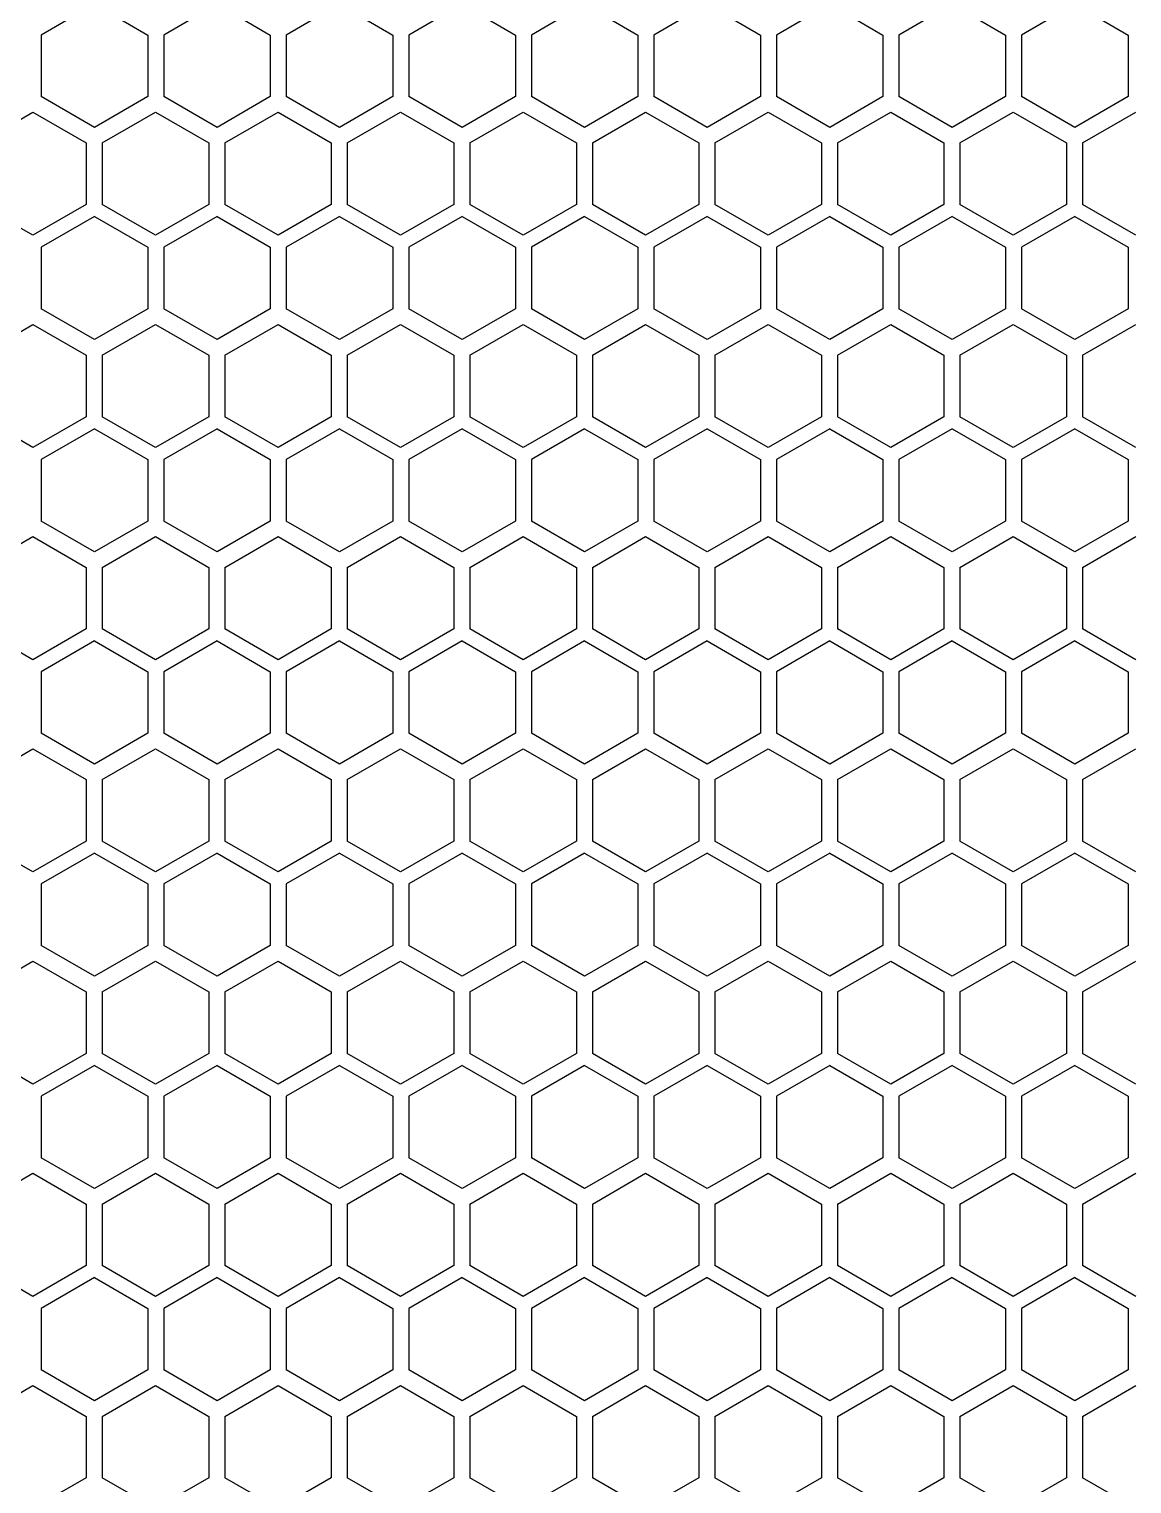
# Model space of a CAD drawing. Extents: x 61367 to 140945, y -1257 to 25588.
# Drawn here: x 70898 to 70980.8, y 15887.5 to 15996.7 of the extents above; entities that cross this region are included whole.
import ezdxf

# ---------------------------------------------------------------- set-up
doc = ezdxf.new("R2010")
doc.units = 0
doc.header["$MEASUREMENT"] = 0
doc.layers.get('0').update_dxf_attribs({"linetype": 'CONTINUOUS'})
doc.layers.add('4215-0412-2_0', color=7, linetype='CONTINUOUS')

# ---------------------------------------------------------------- blocks, each defined once
blk = doc.blocks.new('ERGRTHTHRT')
at = {"layer": '4215-0412-2_0', "color": 7, "linetype": 'Continuous'}
for p, q in [((-37616.3, -67695.06), (-37620.3, -67697.37)), ((-37616.3, -67695.06), (-37612.3, -67697.37)), ((-37607.1, -67695.06), (-37611.1, -67697.37)), ((-37607.1, -67695.06), (-37603.1, -67697.37)), ((-37597.9, -67695.06), (-37601.9, -67697.37)), ((-37597.9, -67695.06), (-37593.9, -67697.37)), ((-37588.7, -67695.06), (-37592.7, -67697.37)), ((-37588.7, -67695.06), (-37584.7, -67697.37)), ((-37579.5, -67695.06), (-37583.5, -67697.37)), ((-37579.5, -67695.06), (-37575.5, -67697.37)), ((-37570.3, -67695.06), (-37574.3, -67697.37)), ((-37570.3, -67695.06), (-37566.3, -67697.37)), ((-37561.1, -67695.06), (-37565.1, -67697.37)), ((-37561.1, -67695.06), (-37557.1, -67697.37)), ((-37551.9, -67695.06), (-37555.9, -67697.37)), ((-37551.9, -67695.06), (-37547.9, -67697.37)), ((-37542.7, -67695.06), (-37546.7, -67697.37)), ((-37542.7, -67695.06), (-37538.7, -67697.37)), ((-37620.3, -67697.37), (-37620.3, -67701.99)), ((-37612.3, -67697.37), (-37612.3, -67701.99)), ((-37611.1, -67697.37), (-37611.1, -67701.99)), ((-37603.1, -67697.37), (-37603.1, -67701.99)), ((-37601.9, -67697.37), (-37601.9, -67701.99)), ((-37593.9, -67697.37), (-37593.9, -67701.99)), ((-37592.7, -67697.37), (-37592.7, -67701.99)), ((-37584.7, -67697.37), (-37584.7, -67701.99)), ((-37583.5, -67697.37), (-37583.5, -67701.99)), ((-37575.5, -67697.37), (-37575.5, -67701.99)), ((-37574.3, -67697.37), (-37574.3, -67701.99)), ((-37566.3, -67697.37), (-37566.3, -67701.99)), ((-37565.1, -67697.37), (-37565.1, -67701.99)), ((-37557.1, -67697.37), (-37557.1, -67701.99)), ((-37555.9, -67697.37), (-37555.9, -67701.99)), ((-37547.9, -67697.37), (-37547.9, -67701.99)), ((-37546.7, -67697.37), (-37546.7, -67701.99)), ((-37538.7, -67697.37), (-37538.7, -67701.99)), ((-37616.3, -67704.3), (-37620.3, -67701.99)), ((-37612.3, -67701.99), (-37616.3, -67704.3)), ((-37607.1, -67704.3), (-37611.1, -67701.99)), ((-37603.1, -67701.99), (-37607.1, -67704.3)), ((-37597.9, -67704.3), (-37601.9, -67701.99)), ((-37593.9, -67701.99), (-37597.9, -67704.3)), ((-37588.7, -67704.3), (-37592.7, -67701.99)), ((-37584.7, -67701.99), (-37588.7, -67704.3)), ((-37579.5, -67704.3), (-37583.5, -67701.99)), ((-37575.5, -67701.99), (-37579.5, -67704.3)), ((-37570.3, -67704.3), (-37574.3, -67701.99)), ((-37566.3, -67701.99), (-37570.3, -67704.3)), ((-37561.1, -67704.3), (-37565.1, -67701.99)), ((-37557.1, -67701.99), (-37561.1, -67704.3)), ((-37551.9, -67704.3), (-37555.9, -67701.99)), ((-37547.9, -67701.99), (-37551.9, -67704.3)), ((-37542.7, -67704.3), (-37546.7, -67701.99)), ((-37538.7, -67701.99), (-37542.7, -67704.3)), ((-37624.92, -67705.47), (-37620.92, -67703.16)), ((-37620.92, -67703.16), (-37616.92, -67705.47)), ((-37615.72, -67705.47), (-37611.72, -67703.16)), ((-37611.72, -67703.16), (-37607.72, -67705.47)), ((-37606.52, -67705.47), (-37602.52, -67703.16)), ((-37602.52, -67703.16), (-37598.52, -67705.47)), ((-37597.32, -67705.47), (-37593.32, -67703.16)), ((-37593.32, -67703.16), (-37589.32, -67705.47)), ((-37588.12, -67705.47), (-37584.12, -67703.16)), ((-37584.12, -67703.16), (-37580.12, -67705.47)), ((-37578.92, -67705.47), (-37574.92, -67703.16)), ((-37574.92, -67703.16), (-37570.92, -67705.47)), ((-37569.72, -67705.47), (-37565.72, -67703.16)), ((-37565.72, -67703.16), (-37561.72, -67705.47)), ((-37560.52, -67705.47), (-37556.52, -67703.16)), ((-37556.52, -67703.16), (-37552.52, -67705.47)), ((-37551.32, -67705.47), (-37547.32, -67703.16)), ((-37547.32, -67703.16), (-37543.32, -67705.47)), ((-37542.12, -67705.47), (-37538.12, -67703.16)), ((-37616.92, -67705.47), (-37616.92, -67710.09)), ((-37615.72, -67705.47), (-37615.72, -67710.09)), ((-37607.72, -67705.47), (-37607.72, -67710.09)), ((-37606.52, -67705.47), (-37606.52, -67710.09)), ((-37598.52, -67705.47), (-37598.52, -67710.09)), ((-37597.32, -67705.47), (-37597.32, -67710.09)), ((-37589.32, -67705.47), (-37589.32, -67710.09)), ((-37588.12, -67705.47), (-37588.12, -67710.09)), ((-37580.12, -67705.47), (-37580.12, -67710.09)), ((-37578.92, -67705.47), (-37578.92, -67710.09)), ((-37570.92, -67705.47), (-37570.92, -67710.09)), ((-37569.72, -67705.47), (-37569.72, -67710.09)), ((-37561.72, -67705.47), (-37561.72, -67710.09)), ((-37560.52, -67705.47), (-37560.52, -67710.09)), ((-37552.52, -67705.47), (-37552.52, -67710.09)), ((-37551.32, -67705.47), (-37551.32, -67710.09)), ((-37543.32, -67705.47), (-37543.32, -67710.09)), ((-37542.12, -67705.47), (-37542.12, -67710.09)), ((-37620.92, -67712.4), (-37624.92, -67710.09)), ((-37616.92, -67710.09), (-37620.92, -67712.4)), ((-37611.72, -67712.4), (-37615.72, -67710.09)), ((-37607.72, -67710.09), (-37611.72, -67712.4)), ((-37602.52, -67712.4), (-37606.52, -67710.09)), ((-37598.52, -67710.09), (-37602.52, -67712.4)), ((-37593.32, -67712.4), (-37597.32, -67710.09)), ((-37589.32, -67710.09), (-37593.32, -67712.4)), ((-37584.12, -67712.4), (-37588.12, -67710.09)), ((-37580.12, -67710.09), (-37584.12, -67712.4)), ((-37574.92, -67712.4), (-37578.92, -67710.09)), ((-37570.92, -67710.09), (-37574.92, -67712.4)), ((-37565.72, -67712.4), (-37569.72, -67710.09)), ((-37561.72, -67710.09), (-37565.72, -67712.4)), ((-37556.52, -67712.4), (-37560.52, -67710.09)), ((-37552.52, -67710.09), (-37556.52, -67712.4)), ((-37547.32, -67712.4), (-37551.32, -67710.09)), ((-37543.32, -67710.09), (-37547.32, -67712.4)), ((-37538.12, -67712.4), (-37542.12, -67710.09)), ((-37616.3, -67710.99), (-37620.3, -67713.3)), ((-37616.3, -67710.99), (-37612.3, -67713.3)), ((-37607.1, -67710.99), (-37611.1, -67713.3)), ((-37607.1, -67710.99), (-37603.1, -67713.3)), ((-37597.9, -67710.99), (-37601.9, -67713.3)), ((-37597.9, -67710.99), (-37593.9, -67713.3)), ((-37588.7, -67710.99), (-37592.7, -67713.3)), ((-37588.7, -67710.99), (-37584.7, -67713.3)), ((-37579.5, -67710.99), (-37583.5, -67713.3)), ((-37579.5, -67710.99), (-37575.5, -67713.3)), ((-37570.3, -67710.99), (-37574.3, -67713.3)), ((-37570.3, -67710.99), (-37566.3, -67713.3)), ((-37561.1, -67710.99), (-37565.1, -67713.3)), ((-37561.1, -67710.99), (-37557.1, -67713.3)), ((-37551.9, -67710.99), (-37555.9, -67713.3)), ((-37551.9, -67710.99), (-37547.9, -67713.3)), ((-37542.7, -67710.99), (-37546.7, -67713.3)), ((-37542.7, -67710.99), (-37538.7, -67713.3)), ((-37620.3, -67713.3), (-37620.3, -67717.92)), ((-37612.3, -67713.3), (-37612.3, -67717.92)), ((-37611.1, -67713.3), (-37611.1, -67717.92)), ((-37603.1, -67713.3), (-37603.1, -67717.92)), ((-37601.9, -67713.3), (-37601.9, -67717.92)), ((-37593.9, -67713.3), (-37593.9, -67717.92)), ((-37592.7, -67713.3), (-37592.7, -67717.92)), ((-37584.7, -67713.3), (-37584.7, -67717.92)), ((-37583.5, -67713.3), (-37583.5, -67717.92)), ((-37575.5, -67713.3), (-37575.5, -67717.92)), ((-37574.3, -67713.3), (-37574.3, -67717.92)), ((-37566.3, -67713.3), (-37566.3, -67717.92)), ((-37565.1, -67713.3), (-37565.1, -67717.92)), ((-37557.1, -67713.3), (-37557.1, -67717.92)), ((-37555.9, -67713.3), (-37555.9, -67717.92)), ((-37547.9, -67713.3), (-37547.9, -67717.92)), ((-37546.7, -67713.3), (-37546.7, -67717.92)), ((-37538.7, -67713.3), (-37538.7, -67717.92)), ((-37616.3, -67720.23), (-37620.3, -67717.92)), ((-37612.3, -67717.92), (-37616.3, -67720.23)), ((-37607.1, -67720.23), (-37611.1, -67717.92)), ((-37603.1, -67717.92), (-37607.1, -67720.23)), ((-37597.9, -67720.23), (-37601.9, -67717.92)), ((-37593.9, -67717.92), (-37597.9, -67720.23)), ((-37588.7, -67720.23), (-37592.7, -67717.92)), ((-37584.7, -67717.92), (-37588.7, -67720.23)), ((-37579.5, -67720.23), (-37583.5, -67717.92)), ((-37575.5, -67717.92), (-37579.5, -67720.23)), ((-37570.3, -67720.23), (-37574.3, -67717.92)), ((-37566.3, -67717.92), (-37570.3, -67720.23)), ((-37561.1, -67720.23), (-37565.1, -67717.92)), ((-37557.1, -67717.92), (-37561.1, -67720.23)), ((-37551.9, -67720.23), (-37555.9, -67717.92)), ((-37547.9, -67717.92), (-37551.9, -67720.23)), ((-37542.7, -67720.23), (-37546.7, -67717.92)), ((-37538.7, -67717.92), (-37542.7, -67720.23)), ((-37624.92, -67721.4), (-37620.92, -67719.09)), ((-37620.92, -67719.09), (-37616.92, -67721.4)), ((-37615.72, -67721.4), (-37611.72, -67719.09)), ((-37611.72, -67719.09), (-37607.72, -67721.4)), ((-37606.52, -67721.4), (-37602.52, -67719.09)), ((-37602.52, -67719.09), (-37598.52, -67721.4)), ((-37597.32, -67721.4), (-37593.32, -67719.09)), ((-37593.32, -67719.09), (-37589.32, -67721.4)), ((-37588.12, -67721.4), (-37584.12, -67719.09)), ((-37584.12, -67719.09), (-37580.12, -67721.4)), ((-37578.92, -67721.4), (-37574.92, -67719.09)), ((-37574.92, -67719.09), (-37570.92, -67721.4)), ((-37569.72, -67721.4), (-37565.72, -67719.09)), ((-37565.72, -67719.09), (-37561.72, -67721.4)), ((-37560.52, -67721.4), (-37556.52, -67719.09)), ((-37556.52, -67719.09), (-37552.52, -67721.4)), ((-37551.32, -67721.4), (-37547.32, -67719.09)), ((-37547.32, -67719.09), (-37543.32, -67721.4)), ((-37542.12, -67721.4), (-37538.12, -67719.09)), ((-37616.92, -67721.4), (-37616.92, -67726.02)), ((-37615.72, -67721.4), (-37615.72, -67726.02)), ((-37607.72, -67721.4), (-37607.72, -67726.02)), ((-37606.52, -67721.4), (-37606.52, -67726.02)), ((-37598.52, -67721.4), (-37598.52, -67726.02)), ((-37597.32, -67721.4), (-37597.32, -67726.02)), ((-37589.32, -67721.4), (-37589.32, -67726.02)), ((-37588.12, -67721.4), (-37588.12, -67726.02)), ((-37580.12, -67721.4), (-37580.12, -67726.02)), ((-37578.92, -67721.4), (-37578.92, -67726.02)), ((-37570.92, -67721.4), (-37570.92, -67726.02)), ((-37569.72, -67721.4), (-37569.72, -67726.02)), ((-37561.72, -67721.4), (-37561.72, -67726.02)), ((-37560.52, -67721.4), (-37560.52, -67726.02)), ((-37552.52, -67721.4), (-37552.52, -67726.02)), ((-37551.32, -67721.4), (-37551.32, -67726.02)), ((-37543.32, -67721.4), (-37543.32, -67726.02)), ((-37542.12, -67721.4), (-37542.12, -67726.02)), ((-37620.92, -67728.33), (-37624.92, -67726.02)), ((-37616.92, -67726.02), (-37620.92, -67728.33)), ((-37616.3, -67726.92), (-37620.3, -67729.23)), ((-37616.3, -67726.92), (-37612.3, -67729.23)), ((-37611.72, -67728.33), (-37615.72, -67726.02)), ((-37607.72, -67726.02), (-37611.72, -67728.33)), ((-37607.1, -67726.92), (-37611.1, -67729.23)), ((-37607.1, -67726.92), (-37603.1, -67729.23)), ((-37602.52, -67728.33), (-37606.52, -67726.02)), ((-37598.52, -67726.02), (-37602.52, -67728.33)), ((-37597.9, -67726.92), (-37601.9, -67729.23)), ((-37597.9, -67726.92), (-37593.9, -67729.23)), ((-37593.32, -67728.33), (-37597.32, -67726.02)), ((-37589.32, -67726.02), (-37593.32, -67728.33)), ((-37588.7, -67726.92), (-37592.7, -67729.23)), ((-37588.7, -67726.92), (-37584.7, -67729.23)), ((-37584.12, -67728.33), (-37588.12, -67726.02)), ((-37580.12, -67726.02), (-37584.12, -67728.33)), ((-37579.5, -67726.92), (-37583.5, -67729.23)), ((-37579.5, -67726.92), (-37575.5, -67729.23)), ((-37574.92, -67728.33), (-37578.92, -67726.02)), ((-37570.92, -67726.02), (-37574.92, -67728.33)), ((-37570.3, -67726.92), (-37574.3, -67729.23)), ((-37570.3, -67726.92), (-37566.3, -67729.23)), ((-37565.72, -67728.33), (-37569.72, -67726.02)), ((-37561.72, -67726.02), (-37565.72, -67728.33)), ((-37561.1, -67726.92), (-37565.1, -67729.23)), ((-37561.1, -67726.92), (-37557.1, -67729.23)), ((-37556.52, -67728.33), (-37560.52, -67726.02)), ((-37552.52, -67726.02), (-37556.52, -67728.33)), ((-37551.9, -67726.92), (-37555.9, -67729.23)), ((-37551.9, -67726.92), (-37547.9, -67729.23)), ((-37547.32, -67728.33), (-37551.32, -67726.02)), ((-37543.32, -67726.02), (-37547.32, -67728.33)), ((-37542.7, -67726.92), (-37546.7, -67729.23)), ((-37542.7, -67726.92), (-37538.7, -67729.23)), ((-37538.12, -67728.33), (-37542.12, -67726.02)), ((-37620.3, -67729.23), (-37620.3, -67733.85)), ((-37612.3, -67729.23), (-37612.3, -67733.85)), ((-37611.1, -67729.23), (-37611.1, -67733.85)), ((-37603.1, -67729.23), (-37603.1, -67733.85)), ((-37601.9, -67729.23), (-37601.9, -67733.85)), ((-37593.9, -67729.23), (-37593.9, -67733.85)), ((-37592.7, -67729.23), (-37592.7, -67733.85)), ((-37584.7, -67729.23), (-37584.7, -67733.85)), ((-37583.5, -67729.23), (-37583.5, -67733.85)), ((-37575.5, -67729.23), (-37575.5, -67733.85)), ((-37574.3, -67729.23), (-37574.3, -67733.85)), ((-37566.3, -67729.23), (-37566.3, -67733.85)), ((-37565.1, -67729.23), (-37565.1, -67733.85)), ((-37557.1, -67729.23), (-37557.1, -67733.85)), ((-37555.9, -67729.23), (-37555.9, -67733.85)), ((-37547.9, -67729.23), (-37547.9, -67733.85)), ((-37546.7, -67729.23), (-37546.7, -67733.85)), ((-37538.7, -67729.23), (-37538.7, -67733.85)), ((-37616.3, -67736.16), (-37620.3, -67733.85)), ((-37612.3, -67733.85), (-37616.3, -67736.16)), ((-37607.1, -67736.16), (-37611.1, -67733.85)), ((-37603.1, -67733.85), (-37607.1, -67736.16)), ((-37597.9, -67736.16), (-37601.9, -67733.85)), ((-37593.9, -67733.85), (-37597.9, -67736.16)), ((-37588.7, -67736.16), (-37592.7, -67733.85)), ((-37584.7, -67733.85), (-37588.7, -67736.16)), ((-37579.5, -67736.16), (-37583.5, -67733.85)), ((-37575.5, -67733.85), (-37579.5, -67736.16)), ((-37570.3, -67736.16), (-37574.3, -67733.85)), ((-37566.3, -67733.85), (-37570.3, -67736.16)), ((-37561.1, -67736.16), (-37565.1, -67733.85)), ((-37557.1, -67733.85), (-37561.1, -67736.16)), ((-37551.9, -67736.16), (-37555.9, -67733.85)), ((-37547.9, -67733.85), (-37551.9, -67736.16)), ((-37542.7, -67736.16), (-37546.7, -67733.85)), ((-37538.7, -67733.85), (-37542.7, -67736.16)), ((-37624.92, -67737.33), (-37620.92, -67735.02)), ((-37620.92, -67735.02), (-37616.92, -67737.33)), ((-37615.72, -67737.33), (-37611.72, -67735.02)), ((-37611.72, -67735.02), (-37607.72, -67737.33)), ((-37606.52, -67737.33), (-37602.52, -67735.02)), ((-37602.52, -67735.02), (-37598.52, -67737.33)), ((-37597.32, -67737.33), (-37593.32, -67735.02)), ((-37593.32, -67735.02), (-37589.32, -67737.33)), ((-37588.12, -67737.33), (-37584.12, -67735.02)), ((-37584.12, -67735.02), (-37580.12, -67737.33)), ((-37578.92, -67737.33), (-37574.92, -67735.02)), ((-37574.92, -67735.02), (-37570.92, -67737.33)), ((-37569.72, -67737.33), (-37565.72, -67735.02)), ((-37565.72, -67735.02), (-37561.72, -67737.33)), ((-37560.52, -67737.33), (-37556.52, -67735.02)), ((-37556.52, -67735.02), (-37552.52, -67737.33)), ((-37551.32, -67737.33), (-37547.32, -67735.02)), ((-37547.32, -67735.02), (-37543.32, -67737.33)), ((-37542.12, -67737.33), (-37538.12, -67735.02)), ((-37616.92, -67737.33), (-37616.92, -67741.95)), ((-37615.72, -67737.33), (-37615.72, -67741.95)), ((-37607.72, -67737.33), (-37607.72, -67741.95)), ((-37606.52, -67737.33), (-37606.52, -67741.95)), ((-37598.52, -67737.33), (-37598.52, -67741.95)), ((-37597.32, -67737.33), (-37597.32, -67741.95)), ((-37589.32, -67737.33), (-37589.32, -67741.95)), ((-37588.12, -67737.33), (-37588.12, -67741.95)), ((-37580.12, -67737.33), (-37580.12, -67741.95)), ((-37578.92, -67737.33), (-37578.92, -67741.95)), ((-37570.92, -67737.33), (-37570.92, -67741.95)), ((-37569.72, -67737.33), (-37569.72, -67741.95)), ((-37561.72, -67737.33), (-37561.72, -67741.95)), ((-37560.52, -67737.33), (-37560.52, -67741.95)), ((-37552.52, -67737.33), (-37552.52, -67741.95)), ((-37551.32, -67737.33), (-37551.32, -67741.95)), ((-37543.32, -67737.33), (-37543.32, -67741.95)), ((-37542.12, -67737.33), (-37542.12, -67741.95)), ((-37620.92, -67744.26), (-37624.92, -67741.95)), ((-37616.92, -67741.95), (-37620.92, -67744.26)), ((-37611.72, -67744.26), (-37615.72, -67741.95)), ((-37607.72, -67741.95), (-37611.72, -67744.26)), ((-37602.52, -67744.26), (-37606.52, -67741.95)), ((-37598.52, -67741.95), (-37602.52, -67744.26)), ((-37593.32, -67744.26), (-37597.32, -67741.95)), ((-37589.32, -67741.95), (-37593.32, -67744.26)), ((-37584.12, -67744.26), (-37588.12, -67741.95)), ((-37580.12, -67741.95), (-37584.12, -67744.26)), ((-37574.92, -67744.26), (-37578.92, -67741.95)), ((-37570.92, -67741.95), (-37574.92, -67744.26)), ((-37565.72, -67744.26), (-37569.72, -67741.95)), ((-37561.72, -67741.95), (-37565.72, -67744.26)), ((-37556.52, -67744.26), (-37560.52, -67741.95)), ((-37552.52, -67741.95), (-37556.52, -67744.26)), ((-37547.32, -67744.26), (-37551.32, -67741.95)), ((-37543.32, -67741.95), (-37547.32, -67744.26)), ((-37538.12, -67744.26), (-37542.12, -67741.95)), ((-37616.3, -67742.85), (-37620.3, -67745.16)), ((-37616.3, -67742.85), (-37612.3, -67745.16)), ((-37607.1, -67742.85), (-37611.1, -67745.16)), ((-37607.1, -67742.85), (-37603.1, -67745.16)), ((-37597.9, -67742.85), (-37601.9, -67745.16)), ((-37597.9, -67742.85), (-37593.9, -67745.16)), ((-37588.7, -67742.85), (-37592.7, -67745.16)), ((-37588.7, -67742.85), (-37584.7, -67745.16)), ((-37579.5, -67742.85), (-37583.5, -67745.16)), ((-37579.5, -67742.85), (-37575.5, -67745.16)), ((-37570.3, -67742.85), (-37574.3, -67745.16)), ((-37570.3, -67742.85), (-37566.3, -67745.16)), ((-37561.1, -67742.85), (-37565.1, -67745.16)), ((-37561.1, -67742.85), (-37557.1, -67745.16)), ((-37551.9, -67742.85), (-37555.9, -67745.16)), ((-37551.9, -67742.85), (-37547.9, -67745.16)), ((-37542.7, -67742.85), (-37546.7, -67745.16)), ((-37542.7, -67742.85), (-37538.7, -67745.16)), ((-37620.3, -67745.16), (-37620.3, -67749.78)), ((-37612.3, -67745.16), (-37612.3, -67749.78)), ((-37611.1, -67745.16), (-37611.1, -67749.78)), ((-37603.1, -67745.16), (-37603.1, -67749.78)), ((-37601.9, -67745.16), (-37601.9, -67749.78)), ((-37593.9, -67745.16), (-37593.9, -67749.78)), ((-37592.7, -67745.16), (-37592.7, -67749.78)), ((-37584.7, -67745.16), (-37584.7, -67749.78)), ((-37583.5, -67745.16), (-37583.5, -67749.78)), ((-37575.5, -67745.16), (-37575.5, -67749.78)), ((-37574.3, -67745.16), (-37574.3, -67749.78)), ((-37566.3, -67745.16), (-37566.3, -67749.78)), ((-37565.1, -67745.16), (-37565.1, -67749.78)), ((-37557.1, -67745.16), (-37557.1, -67749.78)), ((-37555.9, -67745.16), (-37555.9, -67749.78)), ((-37547.9, -67745.16), (-37547.9, -67749.78)), ((-37546.7, -67745.16), (-37546.7, -67749.78)), ((-37538.7, -67745.16), (-37538.7, -67749.78)), ((-37616.3, -67752.09), (-37620.3, -67749.78)), ((-37612.3, -67749.78), (-37616.3, -67752.09)), ((-37607.1, -67752.09), (-37611.1, -67749.78)), ((-37603.1, -67749.78), (-37607.1, -67752.09)), ((-37597.9, -67752.09), (-37601.9, -67749.78)), ((-37593.9, -67749.78), (-37597.9, -67752.09)), ((-37588.7, -67752.09), (-37592.7, -67749.78)), ((-37584.7, -67749.78), (-37588.7, -67752.09)), ((-37579.5, -67752.09), (-37583.5, -67749.78)), ((-37575.5, -67749.78), (-37579.5, -67752.09)), ((-37570.3, -67752.09), (-37574.3, -67749.78)), ((-37566.3, -67749.78), (-37570.3, -67752.09)), ((-37561.1, -67752.09), (-37565.1, -67749.78)), ((-37557.1, -67749.78), (-37561.1, -67752.09)), ((-37551.9, -67752.09), (-37555.9, -67749.78)), ((-37547.9, -67749.78), (-37551.9, -67752.09)), ((-37542.7, -67752.09), (-37546.7, -67749.78)), ((-37538.7, -67749.78), (-37542.7, -67752.09)), ((-37624.92, -67753.26), (-37620.92, -67750.95)), ((-37620.92, -67750.95), (-37616.92, -67753.26)), ((-37615.72, -67753.26), (-37611.72, -67750.95)), ((-37611.72, -67750.95), (-37607.72, -67753.26)), ((-37606.52, -67753.26), (-37602.52, -67750.95)), ((-37602.52, -67750.95), (-37598.52, -67753.26)), ((-37597.32, -67753.26), (-37593.32, -67750.95)), ((-37593.32, -67750.95), (-37589.32, -67753.26)), ((-37588.12, -67753.26), (-37584.12, -67750.95)), ((-37584.12, -67750.95), (-37580.12, -67753.26)), ((-37578.92, -67753.26), (-37574.92, -67750.95)), ((-37574.92, -67750.95), (-37570.92, -67753.26)), ((-37569.72, -67753.26), (-37565.72, -67750.95)), ((-37565.72, -67750.95), (-37561.72, -67753.26)), ((-37560.52, -67753.26), (-37556.52, -67750.95)), ((-37556.52, -67750.95), (-37552.52, -67753.26)), ((-37551.32, -67753.26), (-37547.32, -67750.95)), ((-37547.32, -67750.95), (-37543.32, -67753.26)), ((-37542.12, -67753.26), (-37538.12, -67750.95)), ((-37616.92, -67753.26), (-37616.92, -67757.88)), ((-37615.72, -67753.26), (-37615.72, -67757.88)), ((-37607.72, -67753.26), (-37607.72, -67757.88)), ((-37606.52, -67753.26), (-37606.52, -67757.88)), ((-37598.52, -67753.26), (-37598.52, -67757.88)), ((-37597.32, -67753.26), (-37597.32, -67757.88)), ((-37589.32, -67753.26), (-37589.32, -67757.88)), ((-37588.12, -67753.26), (-37588.12, -67757.88)), ((-37580.12, -67753.26), (-37580.12, -67757.88)), ((-37578.92, -67753.26), (-37578.92, -67757.88)), ((-37570.92, -67753.26), (-37570.92, -67757.88)), ((-37569.72, -67753.26), (-37569.72, -67757.88)), ((-37561.72, -67753.26), (-37561.72, -67757.88)), ((-37560.52, -67753.26), (-37560.52, -67757.88)), ((-37552.52, -67753.26), (-37552.52, -67757.88)), ((-37551.32, -67753.26), (-37551.32, -67757.88)), ((-37543.32, -67753.26), (-37543.32, -67757.88)), ((-37542.12, -67753.26), (-37542.12, -67757.88)), ((-37620.92, -67760.19), (-37624.92, -67757.88)), ((-37616.92, -67757.88), (-37620.92, -67760.19)), ((-37611.72, -67760.19), (-37615.72, -67757.88)), ((-37607.72, -67757.88), (-37611.72, -67760.19)), ((-37602.52, -67760.19), (-37606.52, -67757.88)), ((-37598.52, -67757.88), (-37602.52, -67760.19)), ((-37593.32, -67760.19), (-37597.32, -67757.88)), ((-37589.32, -67757.88), (-37593.32, -67760.19)), ((-37584.12, -67760.19), (-37588.12, -67757.88)), ((-37580.12, -67757.88), (-37584.12, -67760.19)), ((-37574.92, -67760.19), (-37578.92, -67757.88)), ((-37570.92, -67757.88), (-37574.92, -67760.19)), ((-37565.72, -67760.19), (-37569.72, -67757.88)), ((-37561.72, -67757.88), (-37565.72, -67760.19)), ((-37556.52, -67760.19), (-37560.52, -67757.88)), ((-37552.52, -67757.88), (-37556.52, -67760.19)), ((-37547.32, -67760.19), (-37551.32, -67757.88)), ((-37543.32, -67757.88), (-37547.32, -67760.19)), ((-37538.12, -67760.19), (-37542.12, -67757.88)), ((-37616.3, -67758.78), (-37620.3, -67761.09)), ((-37616.3, -67758.78), (-37612.3, -67761.09)), ((-37607.1, -67758.78), (-37611.1, -67761.09)), ((-37607.1, -67758.78), (-37603.1, -67761.09)), ((-37597.9, -67758.78), (-37601.9, -67761.09)), ((-37597.9, -67758.78), (-37593.9, -67761.09)), ((-37588.7, -67758.78), (-37592.7, -67761.09)), ((-37588.7, -67758.78), (-37584.7, -67761.09)), ((-37579.5, -67758.78), (-37583.5, -67761.09)), ((-37579.5, -67758.78), (-37575.5, -67761.09)), ((-37570.3, -67758.78), (-37574.3, -67761.09)), ((-37570.3, -67758.78), (-37566.3, -67761.09)), ((-37561.1, -67758.78), (-37565.1, -67761.09)), ((-37561.1, -67758.78), (-37557.1, -67761.09)), ((-37551.9, -67758.78), (-37555.9, -67761.09)), ((-37551.9, -67758.78), (-37547.9, -67761.09)), ((-37542.7, -67758.78), (-37546.7, -67761.09)), ((-37542.7, -67758.78), (-37538.7, -67761.09)), ((-37620.3, -67761.09), (-37620.3, -67765.71)), ((-37612.3, -67761.09), (-37612.3, -67765.71)), ((-37611.1, -67761.09), (-37611.1, -67765.71)), ((-37603.1, -67761.09), (-37603.1, -67765.71)), ((-37601.9, -67761.09), (-37601.9, -67765.71)), ((-37593.9, -67761.09), (-37593.9, -67765.71)), ((-37592.7, -67761.09), (-37592.7, -67765.71)), ((-37584.7, -67761.09), (-37584.7, -67765.71)), ((-37583.5, -67761.09), (-37583.5, -67765.71)), ((-37575.5, -67761.09), (-37575.5, -67765.71)), ((-37574.3, -67761.09), (-37574.3, -67765.71)), ((-37566.3, -67761.09), (-37566.3, -67765.71)), ((-37565.1, -67761.09), (-37565.1, -67765.71)), ((-37557.1, -67761.09), (-37557.1, -67765.71)), ((-37555.9, -67761.09), (-37555.9, -67765.71)), ((-37547.9, -67761.09), (-37547.9, -67765.71)), ((-37546.7, -67761.09), (-37546.7, -67765.71)), ((-37538.7, -67761.09), (-37538.7, -67765.71)), ((-37616.3, -67768.02), (-37620.3, -67765.71)), ((-37612.3, -67765.71), (-37616.3, -67768.02)), ((-37607.1, -67768.02), (-37611.1, -67765.71)), ((-37603.1, -67765.71), (-37607.1, -67768.02)), ((-37597.9, -67768.02), (-37601.9, -67765.71)), ((-37593.9, -67765.71), (-37597.9, -67768.02)), ((-37588.7, -67768.02), (-37592.7, -67765.71)), ((-37584.7, -67765.71), (-37588.7, -67768.02)), ((-37579.5, -67768.02), (-37583.5, -67765.71)), ((-37575.5, -67765.71), (-37579.5, -67768.02)), ((-37570.3, -67768.02), (-37574.3, -67765.71)), ((-37566.3, -67765.71), (-37570.3, -67768.02)), ((-37561.1, -67768.02), (-37565.1, -67765.71)), ((-37557.1, -67765.71), (-37561.1, -67768.02)), ((-37551.9, -67768.02), (-37555.9, -67765.71)), ((-37547.9, -67765.71), (-37551.9, -67768.02)), ((-37542.7, -67768.02), (-37546.7, -67765.71)), ((-37538.7, -67765.71), (-37542.7, -67768.02)), ((-37624.92, -67769.19), (-37620.92, -67766.88)), ((-37620.92, -67766.88), (-37616.92, -67769.19)), ((-37615.72, -67769.19), (-37611.72, -67766.88)), ((-37611.72, -67766.88), (-37607.72, -67769.19)), ((-37606.52, -67769.19), (-37602.52, -67766.88)), ((-37602.52, -67766.88), (-37598.52, -67769.19)), ((-37597.32, -67769.19), (-37593.32, -67766.88)), ((-37593.32, -67766.88), (-37589.32, -67769.19)), ((-37588.12, -67769.19), (-37584.12, -67766.88)), ((-37584.12, -67766.88), (-37580.12, -67769.19)), ((-37578.92, -67769.19), (-37574.92, -67766.88)), ((-37574.92, -67766.88), (-37570.92, -67769.19)), ((-37569.72, -67769.19), (-37565.72, -67766.88)), ((-37565.72, -67766.88), (-37561.72, -67769.19)), ((-37560.52, -67769.19), (-37556.52, -67766.88)), ((-37556.52, -67766.88), (-37552.52, -67769.19)), ((-37551.32, -67769.19), (-37547.32, -67766.88)), ((-37547.32, -67766.88), (-37543.32, -67769.19)), ((-37542.12, -67769.19), (-37538.12, -67766.88)), ((-37616.92, -67769.19), (-37616.92, -67773.81)), ((-37615.72, -67769.19), (-37615.72, -67773.81)), ((-37607.72, -67769.19), (-37607.72, -67773.81)), ((-37606.52, -67769.19), (-37606.52, -67773.81)), ((-37598.52, -67769.19), (-37598.52, -67773.81)), ((-37597.32, -67769.19), (-37597.32, -67773.81)), ((-37589.32, -67769.19), (-37589.32, -67773.81)), ((-37588.12, -67769.19), (-37588.12, -67773.81)), ((-37580.12, -67769.19), (-37580.12, -67773.81)), ((-37578.92, -67769.19), (-37578.92, -67773.81)), ((-37570.92, -67769.19), (-37570.92, -67773.81)), ((-37569.72, -67769.19), (-37569.72, -67773.81)), ((-37561.72, -67769.19), (-37561.72, -67773.81)), ((-37560.52, -67769.19), (-37560.52, -67773.81)), ((-37552.52, -67769.19), (-37552.52, -67773.81)), ((-37551.32, -67769.19), (-37551.32, -67773.81)), ((-37543.32, -67769.19), (-37543.32, -67773.81)), ((-37542.12, -67769.19), (-37542.12, -67773.81)), ((-37620.92, -67776.12), (-37624.92, -67773.81)), ((-37616.92, -67773.81), (-37620.92, -67776.12)), ((-37611.72, -67776.12), (-37615.72, -67773.81)), ((-37607.72, -67773.81), (-37611.72, -67776.12)), ((-37602.52, -67776.12), (-37606.52, -67773.81)), ((-37598.52, -67773.81), (-37602.52, -67776.12)), ((-37593.32, -67776.12), (-37597.32, -67773.81)), ((-37589.32, -67773.81), (-37593.32, -67776.12)), ((-37584.12, -67776.12), (-37588.12, -67773.81)), ((-37580.12, -67773.81), (-37584.12, -67776.12)), ((-37574.92, -67776.12), (-37578.92, -67773.81)), ((-37570.92, -67773.81), (-37574.92, -67776.12)), ((-37565.72, -67776.12), (-37569.72, -67773.81)), ((-37561.72, -67773.81), (-37565.72, -67776.12)), ((-37556.52, -67776.12), (-37560.52, -67773.81)), ((-37552.52, -67773.81), (-37556.52, -67776.12)), ((-37547.32, -67776.12), (-37551.32, -67773.81)), ((-37543.32, -67773.81), (-37547.32, -67776.12)), ((-37538.12, -67776.12), (-37542.12, -67773.81)), ((-37616.3, -67774.71), (-37620.3, -67777.02)), ((-37616.3, -67774.71), (-37612.3, -67777.02)), ((-37607.1, -67774.71), (-37611.1, -67777.02)), ((-37607.1, -67774.71), (-37603.1, -67777.02)), ((-37597.9, -67774.71), (-37601.9, -67777.02)), ((-37597.9, -67774.71), (-37593.9, -67777.02)), ((-37588.7, -67774.71), (-37592.7, -67777.02)), ((-37588.7, -67774.71), (-37584.7, -67777.02)), ((-37579.5, -67774.71), (-37583.5, -67777.02)), ((-37579.5, -67774.71), (-37575.5, -67777.02)), ((-37570.3, -67774.71), (-37574.3, -67777.02)), ((-37570.3, -67774.71), (-37566.3, -67777.02)), ((-37561.1, -67774.71), (-37565.1, -67777.02)), ((-37561.1, -67774.71), (-37557.1, -67777.02)), ((-37551.9, -67774.71), (-37555.9, -67777.02)), ((-37551.9, -67774.71), (-37547.9, -67777.02)), ((-37542.7, -67774.71), (-37546.7, -67777.02)), ((-37542.7, -67774.71), (-37538.7, -67777.02)), ((-37620.3, -67777.02), (-37620.3, -67781.64)), ((-37612.3, -67777.02), (-37612.3, -67781.64)), ((-37611.1, -67777.02), (-37611.1, -67781.64)), ((-37603.1, -67777.02), (-37603.1, -67781.64)), ((-37601.9, -67777.02), (-37601.9, -67781.64)), ((-37593.9, -67777.02), (-37593.9, -67781.64)), ((-37592.7, -67777.02), (-37592.7, -67781.64)), ((-37584.7, -67777.02), (-37584.7, -67781.64)), ((-37583.5, -67777.02), (-37583.5, -67781.64)), ((-37575.5, -67777.02), (-37575.5, -67781.64)), ((-37574.3, -67777.02), (-37574.3, -67781.64)), ((-37566.3, -67777.02), (-37566.3, -67781.64)), ((-37565.1, -67777.02), (-37565.1, -67781.64)), ((-37557.1, -67777.02), (-37557.1, -67781.64)), ((-37555.9, -67777.02), (-37555.9, -67781.64)), ((-37547.9, -67777.02), (-37547.9, -67781.64)), ((-37546.7, -67777.02), (-37546.7, -67781.64)), ((-37538.7, -67777.02), (-37538.7, -67781.64)), ((-37616.3, -67783.95), (-37620.3, -67781.64)), ((-37612.3, -67781.64), (-37616.3, -67783.95)), ((-37607.1, -67783.95), (-37611.1, -67781.64)), ((-37603.1, -67781.64), (-37607.1, -67783.95)), ((-37597.9, -67783.95), (-37601.9, -67781.64)), ((-37593.9, -67781.64), (-37597.9, -67783.95)), ((-37588.7, -67783.95), (-37592.7, -67781.64)), ((-37584.7, -67781.64), (-37588.7, -67783.95)), ((-37579.5, -67783.95), (-37583.5, -67781.64)), ((-37575.5, -67781.64), (-37579.5, -67783.95)), ((-37570.3, -67783.95), (-37574.3, -67781.64)), ((-37566.3, -67781.64), (-37570.3, -67783.95)), ((-37561.1, -67783.95), (-37565.1, -67781.64)), ((-37557.1, -67781.64), (-37561.1, -67783.95)), ((-37551.9, -67783.95), (-37555.9, -67781.64)), ((-37547.9, -67781.64), (-37551.9, -67783.95)), ((-37542.7, -67783.95), (-37546.7, -67781.64)), ((-37538.7, -67781.64), (-37542.7, -67783.95)), ((-37624.92, -67785.12), (-37620.92, -67782.81)), ((-37620.92, -67782.81), (-37616.92, -67785.12)), ((-37615.72, -67785.12), (-37611.72, -67782.81)), ((-37611.72, -67782.81), (-37607.72, -67785.12)), ((-37606.52, -67785.12), (-37602.52, -67782.81)), ((-37602.52, -67782.81), (-37598.52, -67785.12)), ((-37597.32, -67785.12), (-37593.32, -67782.81)), ((-37593.32, -67782.81), (-37589.32, -67785.12)), ((-37588.12, -67785.12), (-37584.12, -67782.81)), ((-37584.12, -67782.81), (-37580.12, -67785.12)), ((-37578.92, -67785.12), (-37574.92, -67782.81)), ((-37574.92, -67782.81), (-37570.92, -67785.12)), ((-37569.72, -67785.12), (-37565.72, -67782.81)), ((-37565.72, -67782.81), (-37561.72, -67785.12)), ((-37560.52, -67785.12), (-37556.52, -67782.81)), ((-37556.52, -67782.81), (-37552.52, -67785.12)), ((-37551.32, -67785.12), (-37547.32, -67782.81)), ((-37547.32, -67782.81), (-37543.32, -67785.12)), ((-37542.12, -67785.12), (-37538.12, -67782.81)), ((-37616.92, -67785.12), (-37616.92, -67789.74)), ((-37615.72, -67785.12), (-37615.72, -67789.74)), ((-37607.72, -67785.12), (-37607.72, -67789.74)), ((-37606.52, -67785.12), (-37606.52, -67789.74)), ((-37598.52, -67785.12), (-37598.52, -67789.74)), ((-37597.32, -67785.12), (-37597.32, -67789.74)), ((-37589.32, -67785.12), (-37589.32, -67789.74)), ((-37588.12, -67785.12), (-37588.12, -67789.74)), ((-37580.12, -67785.12), (-37580.12, -67789.74)), ((-37578.92, -67785.12), (-37578.92, -67789.74)), ((-37570.92, -67785.12), (-37570.92, -67789.74)), ((-37569.72, -67785.12), (-37569.72, -67789.74)), ((-37561.72, -67785.12), (-37561.72, -67789.74)), ((-37560.52, -67785.12), (-37560.52, -67789.74)), ((-37552.52, -67785.12), (-37552.52, -67789.74)), ((-37551.32, -67785.12), (-37551.32, -67789.74)), ((-37543.32, -67785.12), (-37543.32, -67789.74)), ((-37542.12, -67785.12), (-37542.12, -67789.74)), ((-37620.92, -67792.05), (-37624.92, -67789.74)), ((-37616.92, -67789.74), (-37620.92, -67792.05)), ((-37611.72, -67792.05), (-37615.72, -67789.74)), ((-37607.72, -67789.74), (-37611.72, -67792.05)), ((-37602.52, -67792.05), (-37606.52, -67789.74)), ((-37598.52, -67789.74), (-37602.52, -67792.05)), ((-37593.32, -67792.05), (-37597.32, -67789.74)), ((-37589.32, -67789.74), (-37593.32, -67792.05)), ((-37584.12, -67792.05), (-37588.12, -67789.74)), ((-37580.12, -67789.74), (-37584.12, -67792.05)), ((-37574.92, -67792.05), (-37578.92, -67789.74)), ((-37570.92, -67789.74), (-37574.92, -67792.05)), ((-37565.72, -67792.05), (-37569.72, -67789.74)), ((-37561.72, -67789.74), (-37565.72, -67792.05)), ((-37556.52, -67792.05), (-37560.52, -67789.74)), ((-37552.52, -67789.74), (-37556.52, -67792.05)), ((-37547.32, -67792.05), (-37551.32, -67789.74)), ((-37543.32, -67789.74), (-37547.32, -67792.05)), ((-37538.12, -67792.05), (-37542.12, -67789.74)), ((-37616.3, -67790.64), (-37620.3, -67792.95)), ((-37616.3, -67790.64), (-37612.3, -67792.95)), ((-37607.1, -67790.64), (-37611.1, -67792.95)), ((-37607.1, -67790.64), (-37603.1, -67792.95)), ((-37597.9, -67790.64), (-37601.9, -67792.95)), ((-37597.9, -67790.64), (-37593.9, -67792.95)), ((-37588.7, -67790.64), (-37592.7, -67792.95)), ((-37588.7, -67790.64), (-37584.7, -67792.95)), ((-37579.5, -67790.64), (-37583.5, -67792.95)), ((-37579.5, -67790.64), (-37575.5, -67792.95)), ((-37570.3, -67790.64), (-37574.3, -67792.95)), ((-37570.3, -67790.64), (-37566.3, -67792.95)), ((-37561.1, -67790.64), (-37565.1, -67792.95)), ((-37561.1, -67790.64), (-37557.1, -67792.95)), ((-37551.9, -67790.64), (-37555.9, -67792.95)), ((-37551.9, -67790.64), (-37547.9, -67792.95)), ((-37542.7, -67790.64), (-37546.7, -67792.95)), ((-37542.7, -67790.64), (-37538.7, -67792.95)), ((-37620.3, -67792.95), (-37620.3, -67797.57)), ((-37612.3, -67792.95), (-37612.3, -67797.57)), ((-37611.1, -67792.95), (-37611.1, -67797.57)), ((-37603.1, -67792.95), (-37603.1, -67797.57)), ((-37601.9, -67792.95), (-37601.9, -67797.57)), ((-37593.9, -67792.95), (-37593.9, -67797.57)), ((-37592.7, -67792.95), (-37592.7, -67797.57)), ((-37584.7, -67792.95), (-37584.7, -67797.57)), ((-37583.5, -67792.95), (-37583.5, -67797.57)), ((-37575.5, -67792.95), (-37575.5, -67797.57)), ((-37574.3, -67792.95), (-37574.3, -67797.57)), ((-37566.3, -67792.95), (-37566.3, -67797.57)), ((-37565.1, -67792.95), (-37565.1, -67797.57)), ((-37557.1, -67792.95), (-37557.1, -67797.57)), ((-37555.9, -67792.95), (-37555.9, -67797.57)), ((-37547.9, -67792.95), (-37547.9, -67797.57)), ((-37546.7, -67792.95), (-37546.7, -67797.57)), ((-37538.7, -67792.95), (-37538.7, -67797.57)), ((-37616.3, -67799.88), (-37620.3, -67797.57)), ((-37612.3, -67797.57), (-37616.3, -67799.88)), ((-37607.1, -67799.88), (-37611.1, -67797.57)), ((-37603.1, -67797.57), (-37607.1, -67799.88)), ((-37597.9, -67799.88), (-37601.9, -67797.57)), ((-37593.9, -67797.57), (-37597.9, -67799.88)), ((-37588.7, -67799.88), (-37592.7, -67797.57)), ((-37584.7, -67797.57), (-37588.7, -67799.88)), ((-37579.5, -67799.88), (-37583.5, -67797.57)), ((-37575.5, -67797.57), (-37579.5, -67799.88)), ((-37570.3, -67799.88), (-37574.3, -67797.57)), ((-37566.3, -67797.57), (-37570.3, -67799.88)), ((-37561.1, -67799.88), (-37565.1, -67797.57)), ((-37557.1, -67797.57), (-37561.1, -67799.88)), ((-37551.9, -67799.88), (-37555.9, -67797.57)), ((-37547.9, -67797.57), (-37551.9, -67799.88)), ((-37542.7, -67799.88), (-37546.7, -67797.57)), ((-37538.7, -67797.57), (-37542.7, -67799.88)), ((-37624.92, -67801.05), (-37620.92, -67798.74)), ((-37620.92, -67798.74), (-37616.92, -67801.05)), ((-37615.72, -67801.05), (-37611.72, -67798.74)), ((-37611.72, -67798.74), (-37607.72, -67801.05)), ((-37606.52, -67801.05), (-37602.52, -67798.74)), ((-37602.52, -67798.74), (-37598.52, -67801.05)), ((-37597.32, -67801.05), (-37593.32, -67798.74)), ((-37593.32, -67798.74), (-37589.32, -67801.05)), ((-37588.12, -67801.05), (-37584.12, -67798.74)), ((-37584.12, -67798.74), (-37580.12, -67801.05)), ((-37578.92, -67801.05), (-37574.92, -67798.74)), ((-37574.92, -67798.74), (-37570.92, -67801.05)), ((-37569.72, -67801.05), (-37565.72, -67798.74)), ((-37565.72, -67798.74), (-37561.72, -67801.05)), ((-37560.52, -67801.05), (-37556.52, -67798.74)), ((-37556.52, -67798.74), (-37552.52, -67801.05)), ((-37551.32, -67801.05), (-37547.32, -67798.74)), ((-37547.32, -67798.74), (-37543.32, -67801.05)), ((-37542.12, -67801.05), (-37538.12, -67798.74)), ((-37616.92, -67801.05), (-37616.92, -67805.67)), ((-37615.72, -67801.05), (-37615.72, -67805.67)), ((-37607.72, -67801.05), (-37607.72, -67805.67)), ((-37606.52, -67801.05), (-37606.52, -67805.67)), ((-37598.52, -67801.05), (-37598.52, -67805.67)), ((-37597.32, -67801.05), (-37597.32, -67805.67)), ((-37589.32, -67801.05), (-37589.32, -67805.67)), ((-37588.12, -67801.05), (-37588.12, -67805.67)), ((-37580.12, -67801.05), (-37580.12, -67805.67)), ((-37578.92, -67801.05), (-37578.92, -67805.67)), ((-37570.92, -67801.05), (-37570.92, -67805.67)), ((-37569.72, -67801.05), (-37569.72, -67805.67)), ((-37561.72, -67801.05), (-37561.72, -67805.67)), ((-37560.52, -67801.05), (-37560.52, -67805.67)), ((-37552.52, -67801.05), (-37552.52, -67805.67)), ((-37551.32, -67801.05), (-37551.32, -67805.67)), ((-37543.32, -67801.05), (-37543.32, -67805.67)), ((-37542.12, -67801.05), (-37542.12, -67805.67)), ((-37616.92, -67805.67), (-37620.92, -67807.98)), ((-37611.72, -67807.98), (-37615.72, -67805.67)), ((-37607.72, -67805.67), (-37611.72, -67807.98)), ((-37602.52, -67807.98), (-37606.52, -67805.67)), ((-37598.52, -67805.67), (-37602.52, -67807.98)), ((-37593.32, -67807.98), (-37597.32, -67805.67)), ((-37589.32, -67805.67), (-37593.32, -67807.98)), ((-37584.12, -67807.98), (-37588.12, -67805.67)), ((-37580.12, -67805.67), (-37584.12, -67807.98)), ((-37574.92, -67807.98), (-37578.92, -67805.67)), ((-37570.92, -67805.67), (-37574.92, -67807.98)), ((-37565.72, -67807.98), (-37569.72, -67805.67)), ((-37561.72, -67805.67), (-37565.72, -67807.98)), ((-37556.52, -67807.98), (-37560.52, -67805.67)), ((-37552.52, -67805.67), (-37556.52, -67807.98)), ((-37547.32, -67807.98), (-37551.32, -67805.67)), ((-37543.32, -67805.67), (-37547.32, -67807.98)), ((-37538.12, -67807.98), (-37542.12, -67805.67))]:
    blk.add_line(p, q, dxfattribs=at)

msp = doc.modelspace()

# ---------------------------------------------------------------- block references
at = {"lineweight": -3}
msp.add_blockref('ERGRTHTHRT', (108519.232, 83693.606), dxfattribs=at)

doc.saveas('drawing.dxf')
